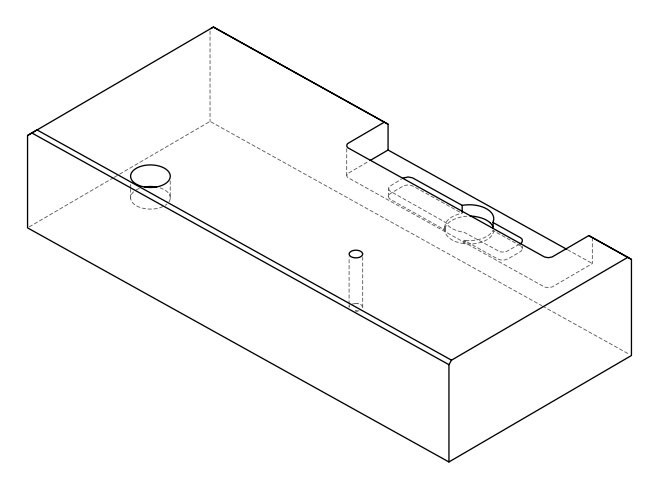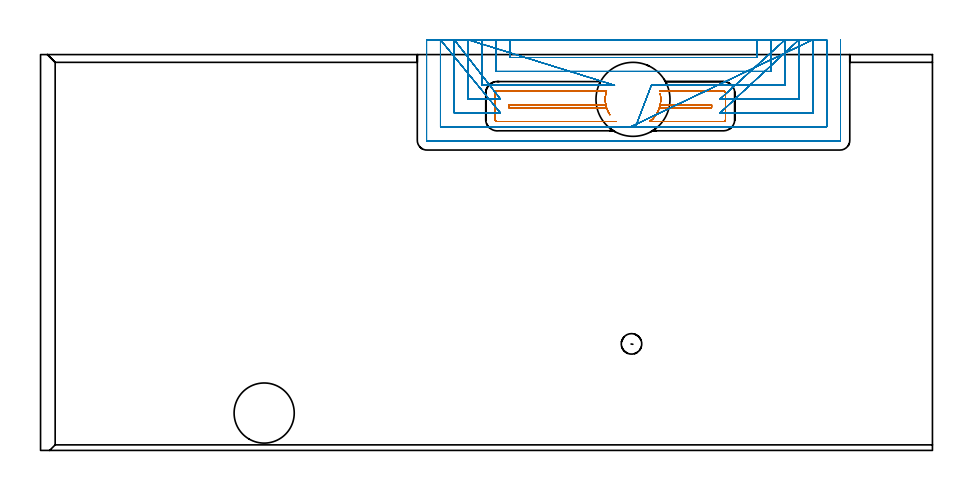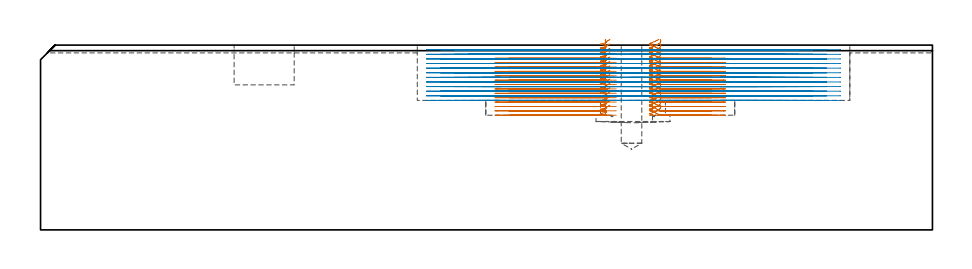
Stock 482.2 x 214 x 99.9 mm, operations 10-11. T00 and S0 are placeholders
(PLAN: 11 operations, 6 tool changes, 107 min)
(1 INDEXABLE_INSERT_DRILL_BLIND_HOLE_FROM_SOLID | STEP1POCKET | NXT0302_035 | 0.06 min | 52155 mm3)
(2 INDEXABLE_INSERT_DRILL_BLIND_HOLE_FROM_SOLID_1 | STEP1POCKET_2 | NXT0302_013 | 0.1 min | 7346 mm3)
(3 DRILL_TO_ENLARGE_BLIND_HOLE | STEP1POCKET_2 | UGT0301_382 | 0.1 min | 10473 mm3)
(4 SPOT_DRILL | STEP1POCKET_1 | NXT0321_9005460120000 | 0.03 min | 1 mm3)
(5 DRILL_BLIND_HOLE_INTO_CENTER | STEP1POCKET_1 | UGT0301_222 | 0.24 min | 5213 mm3)
(6 AREA_MILL | FG_CHAMFER_SURFACE | UGT0205_001 | 3.33 min | 1816 mm3)
(7 AREA_MILL_1 | FG_CHAMFER_SURFACE_1 | UGT0205_001 | 0.88 min | 419 mm3)
(8 AREA_MILL_2 | FG_CHAMFER_SURFACE_2 | UGT0205_001 | 5.31 min | 6630 mm3)
(9 AREA_MILL_3 | FG_CHAMFER_SURFACE_3 | UGT0205_001 | 7.75 min | 2142 mm3)
(10 MILL_RECTANGULAR_POCKET | POCKET_RECTANGULAR_STRAIGHT | NXT0201_013 | Follow Part, ap 2.5, ae 75% | 18.13 min | 98346 mm3)
(11 MILL_SLOT | SLOT_PARTIAL_RECTANGULAR | NXT0201_013 | Follow Part, ap 2.5, ae 75% | 71.1 min | 245253 mm3)
(TOOL NXT0302_035 | Index. Insert Drill 40mm [880-D4000L40-05] | D40 PA176 FL200 Z2)
(TOOL NXT0302_013 | Index. Insert Drill 21mm [880-D2100L25-05] | D21 PA176 FL105 Z2)
(TOOL UGT0301_382 | Twist Drill Flat Bottom 32.5 mm | D32.5 PA180 FL175 Z2)
(TOOL NXT0321_9005460120000 | NC Spot Drill, 142deg, 12mm, Carbide, Uncoated | D12 PA142 FL30 Z2)
(TOOL UGT0301_222 | Twist Drill 11.1 mm | D11.1 PA118 FL92 Z2)
(TOOL UGT0205_001 | Chamfer Mill 20 x 3 x 45 deg. | D20 FL50 Z2)
(TOOL NXT0201_013 | ENDMILL 10mm | D10 FL30 Z4)
(OP 10 MILL_RECTANGULAR_POCKET)
G17 G21 G94 G90
T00 M6
G54
G17 G0 G90 X334.047 Y183.806 S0 M3
G43 Z109.9 H0
Z102.9
G94 G1 X333.927 Y183.511 Z102.814 F250.
X333.298 Y182.296 Z102.448
X332.561 Y181.144 Z102.081
X331.722 Y180.063 Z101.715
X330.788 Y179.064 Z101.348
X329.767 Y178.154 Z100.982
X329.33 Y177.824 Z100.835
X329.348 Y177.8 Z100.827
X330.831 Z100.429
X329.348 Z100.032
X329.33 Y177.824 Z100.024
X329.767 Y178.154 Z99.877
X330.788 Y179.064 Z99.511
X331.722 Y180.063 Z99.144
X332.561 Y181.144 Z98.777
X333.298 Y182.296 Z98.411
X333.927 Y183.511 Z98.044
X334.443 Y184.777 Z97.678
X334.607 Y185.3 Z97.531
X362.8 F500.
Y186.9
X335.015
G0 X334.96 Y192.939 Z102.9
G1 X335.07 Y192.461 Z102.768 F250.
X335.259 Y191.019 Z102.379
X335.306 Y189.565 Z101.989
X335.213 Y188.114 Z101.599
X334.98 Y186.678 Z101.209
X334.609 Y185.271 Z100.82
X334.103 Y183.907 Z100.43
X333.468 Y182.599 Z100.04
X332.709 Y181.358 Z99.65
X331.834 Y180.196 Z99.261
X330.85 Y179.125 Z98.871
X329.767 Y178.154 Z98.481
X329.33 Y177.824 Z98.334
X329.348 Y177.8 Z98.326
X330.831 Z97.929
X329.348 Z97.531
X369.2 F500.
G3 X370.3 Y178.9 R1.1
G1 Y193.3
G3 X369.2 Y194.4 R1.1
G1 X334.575
G0 X334.047 Y183.806 Z100.531
G1 X333.927 Y183.511 Z100.446 F250.
X333.298 Y182.296 Z100.079
X332.561 Y181.144 Z99.713
X331.722 Y180.063 Z99.346
X330.788 Y179.064 Z98.98
X329.767 Y178.154 Z98.613
X329.33 Y177.824 Z98.466
X329.348 Y177.8 Z98.458
X330.831 Z98.061
X329.348 Z97.663
X329.33 Y177.824 Z97.655
X329.767 Y178.154 Z97.508
X330.788 Y179.064 Z97.142
X331.722 Y180.063 Z96.775
X332.561 Y181.144 Z96.409
X333.298 Y182.296 Z96.042
X333.927 Y183.511 Z95.676
X334.443 Y184.777 Z95.309
X334.607 Y185.3 Z95.162
X362.8 F500.
Y186.9
X335.015
G0 X334.96 Y192.939 Z100.531
G1 X335.07 Y192.461 Z100.4 F250.
X335.259 Y191.019 Z100.01
X335.306 Y189.565 Z99.62
X335.213 Y188.114 Z99.23
X334.98 Y186.678 Z98.841
X334.609 Y185.271 Z98.451
X334.103 Y183.907 Z98.061
X333.468 Y182.599 Z97.671
X332.709 Y181.358 Z97.282
X331.834 Y180.196 Z96.892
X330.85 Y179.125 Z96.502
X329.767 Y178.154 Z96.112
X329.33 Y177.824 Z95.966
X329.348 Y177.8 Z95.958
X330.831 Z95.56
X329.348 Z95.162
X369.2 F500.
G3 X370.3 Y178.9 R1.1
G1 Y193.3
G3 X369.2 Y194.4 R1.1
G1 X334.575
G0 X334.047 Y183.808 Z98.162
G1 X333.952 Y183.572 Z98.094 F250.
X333.362 Y182.414 Z97.746
X332.674 Y181.311 Z97.398
X331.893 Y180.271 Z97.049
X331.026 Y179.303 Z96.701
X330.078 Y178.414 Z96.353
X329.329 Y177.824 Z96.097
X329.347 Y177.8 Z96.089
X330.831 Z95.691
X329.347 Z95.294
X329.329 Y177.824 Z95.286
X330.078 Y178.414 Z95.03
X331.026 Y179.303 Z94.682
X331.893 Y180.271 Z94.334
X332.674 Y181.311 Z93.985
X333.362 Y182.414 Z93.637
X333.952 Y183.572 Z93.289
X334.439 Y184.777 Z92.94
X334.604 Y185.3 Z92.794
X362.8 F500.
Y186.9
X335.011
G0 X334.957 Y192.941 Z98.162
G1 X335.06 Y192.495 Z98.04 F250.
X335.249 Y191.086 Z97.659
X335.304 Y189.667 Z97.278
X335.224 Y188.248 Z96.898
X335.01 Y186.844 Z96.517
X334.665 Y185.466 Z96.136
X334.191 Y184.127 Z95.756
X333.593 Y182.838 Z95.375
X332.875 Y181.612 Z94.994
X332.045 Y180.459 Z94.614
X331.11 Y179.39 Z94.233
X330.078 Y178.414 Z93.852
X329.329 Y177.824 Z93.597
X329.347 Y177.8 Z93.589
X330.831 Z93.191
X329.347 Z92.794
X369.2 F500.
G3 X370.3 Y178.9 R1.1
G1 Y193.3
G3 X369.2 Y194.4 R1.1
G1 X334.571
G0 X334.047 Y183.808 Z95.794
G1 X333.952 Y183.572 Z95.725 F250.
X333.362 Y182.414 Z95.377
X332.674 Y181.311 Z95.029
X331.893 Y180.271 Z94.68
X331.026 Y179.303 Z94.332
X330.078 Y178.414 Z93.984
X329.329 Y177.824 Z93.728
X329.347 Y177.8 Z93.72
X330.831 Z93.323
X329.347 Z92.925
X329.329 Y177.824 Z92.917
X330.078 Y178.414 Z92.662
X331.026 Y179.303 Z92.313
X331.893 Y180.271 Z91.965
X332.674 Y181.311 Z91.617
X333.362 Y182.414 Z91.268
X333.952 Y183.572 Z90.92
X334.439 Y184.777 Z90.572
X334.604 Y185.3 Z90.425
X362.8 F500.
Y186.9
X335.011
G0 X334.957 Y192.941 Z95.794
G1 X335.06 Y192.495 Z95.671 F250.
X335.249 Y191.086 Z95.29
X335.304 Y189.667 Z94.91
X335.224 Y188.248 Z94.529
X335.01 Y186.844 Z94.148
X334.665 Y185.466 Z93.768
X334.191 Y184.127 Z93.387
X333.593 Y182.838 Z93.006
X332.875 Y181.612 Z92.626
X332.045 Y180.459 Z92.245
X331.11 Y179.39 Z91.864
X330.078 Y178.414 Z91.484
X329.329 Y177.824 Z91.228
X329.347 Y177.8 Z91.22
X330.831 Z90.823
X329.347 Z90.425
X369.2 F500.
G3 X370.3 Y178.9 R1.1
G1 Y193.3
G3 X369.2 Y194.4 R1.1
G1 X334.571
G0 X334.047 Y183.806 Z93.425
G1 X333.927 Y183.511 Z93.339 F250.
X333.298 Y182.296 Z92.973
X332.561 Y181.144 Z92.606
X331.722 Y180.063 Z92.24
X330.788 Y179.064 Z91.873
X329.767 Y178.154 Z91.507
X329.33 Y177.824 Z91.36
X329.348 Y177.8 Z91.352
X330.831 Z90.954
X329.348 Z90.557
X329.33 Y177.824 Z90.549
X329.767 Y178.154 Z90.402
X330.788 Y179.064 Z90.036
X331.722 Y180.063 Z89.669
X332.561 Y181.144 Z89.303
X333.298 Y182.296 Z88.936
X333.927 Y183.511 Z88.569
X334.443 Y184.777 Z88.203
X334.607 Y185.3 Z88.056
X362.8 F500.
Y186.9
X335.015
G0 X334.96 Y192.939 Z93.425
G1 X335.07 Y192.461 Z93.293 F250.
X335.259 Y191.019 Z92.904
X335.306 Y189.565 Z92.514
X335.213 Y188.114 Z92.124
X334.98 Y186.678 Z91.734
X334.609 Y185.271 Z91.345
X334.103 Y183.907 Z90.955
X333.468 Y182.599 Z90.565
X332.709 Y181.358 Z90.175
X331.834 Y180.196 Z89.786
X330.85 Y179.125 Z89.396
X329.767 Y178.154 Z89.006
X329.33 Y177.824 Z88.859
X329.348 Y177.8 Z88.851
X330.831 Z88.454
X329.348 Z88.056
X369.2 F500.
G3 X370.3 Y178.9 R1.1
G1 Y193.3
G3 X369.2 Y194.4 R1.1
G1 X334.575
G0 X334.034 Y183.788 Z91.056
G1 X333.907 Y183.48 Z90.967 F250.
X333.278 Y182.272 Z90.602
X332.542 Y181.127 Z90.237
X331.706 Y180.053 Z89.873
X330.775 Y179.059 Z89.508
X329.759 Y178.154 Z89.143
X329.321 Y177.824 Z88.996
X329.339 Y177.8 Z88.988
X330.831 Z88.588
X329.339 Z88.189
X329.321 Y177.824 Z88.181
X329.759 Y178.154 Z88.034
X330.775 Y179.059 Z87.669
X331.706 Y180.053 Z87.304
X332.542 Y181.127 Z86.939
X333.278 Y182.272 Z86.575
X333.907 Y183.48 Z86.21
X334.424 Y184.739 Z85.845
X334.602 Y185.3 Z85.687
X362.8 F500.
Y186.9
X335.011
G0 X334.965 Y192.921 Z91.056
G1 X335.052 Y192.549 Z90.954 F250.
X335.241 Y191.196 Z90.588
X335.305 Y189.832 Z90.222
X335.246 Y188.468 Z89.856
X335.062 Y187.114 Z89.49
X334.756 Y185.783 Z89.124
X334.59 Y185.261 Z88.977
X334.424 Y184.739 Z88.831
X333.907 Y183.48 Z88.466
X333.278 Y182.272 Z88.101
X332.542 Y181.127 Z87.736
X331.706 Y180.053 Z87.371
X330.775 Y179.059 Z87.007
X329.759 Y178.154 Z86.642
X329.321 Y177.824 Z86.495
X329.339 Y177.8 Z86.487
X330.831 Z86.087
X329.339 Z85.687
X369.2 F500.
G3 X370.3 Y178.9 R1.1
G1 Y193.3
G3 X369.2 Y194.4 R1.1
G1 X334.574
G0 X334.034 Y183.788 Z88.687
G1 X333.907 Y183.48 Z88.598 F250.
X333.278 Y182.272 Z88.233
X332.542 Y181.127 Z87.869
X331.706 Y180.053 Z87.504
X330.775 Y179.059 Z87.139
X329.759 Y178.154 Z86.774
X329.321 Y177.824 Z86.628
X329.339 Y177.8 Z86.62
X330.831 Z86.22
X329.339 Z85.82
X329.321 Y177.824 Z85.812
X329.759 Y178.154 Z85.665
X330.775 Y179.059 Z85.3
X331.706 Y180.053 Z84.936
X332.542 Y181.127 Z84.571
X333.278 Y182.272 Z84.206
X333.907 Y183.48 Z83.841
X334.424 Y184.739 Z83.476
X334.602 Y185.3 Z83.319
X362.8 F500.
Y186.9
X335.011
G0 X334.965 Y192.921 Z88.687
G1 X335.052 Y192.549 Z88.585 F250.
X335.241 Y191.196 Z88.219
X335.305 Y189.832 Z87.853
X335.246 Y188.468 Z87.487
X335.062 Y187.114 Z87.121
X334.756 Y185.783 Z86.755
X334.59 Y185.261 Z86.609
X334.424 Y184.739 Z86.462
X333.907 Y183.48 Z86.097
X333.278 Y182.272 Z85.732
X332.542 Y181.127 Z85.367
X331.706 Y180.053 Z85.003
X330.775 Y179.059 Z84.638
X329.759 Y178.154 Z84.273
X329.321 Y177.824 Z84.126
X329.339 Y177.8 Z84.118
X330.831 Z83.718
X329.339 Z83.319
X369.2 F500.
G3 X370.3 Y178.9 R1.1
G1 Y193.3
G3 X369.2 Y194.4 R1.1
G1 X334.574
G0 X334.043 Y183.8 Z86.319
G1 X333.793 Y183.227 Z86.151 F250.
X333.199 Y182.127 Z85.816
X332.902 Y181.667 Z85.67
X332.605 Y181.207 Z85.523
X331.754 Y180.103 Z85.149
X330.805 Y179.082 Z84.776
X329.765 Y178.154 Z84.402
X329.327 Y177.824 Z84.255
X329.345 Y177.8 Z84.247
X330.831 Z83.849
X329.345 Z83.451
X329.327 Y177.824 Z83.443
X329.765 Y178.154 Z83.296
X330.805 Y179.082 Z82.923
X331.754 Y180.103 Z82.549
X332.605 Y181.207 Z82.176
X332.902 Y181.667 Z82.029
X333.199 Y182.127 Z81.882
X333.793 Y183.227 Z81.547
X334.293 Y184.372 Z81.212
X334.607 Y185.3 Z80.95
X362.8 F500.
Y186.9
X335.015
G0 X334.961 Y192.933 Z86.319
G1 X335.065 Y192.485 Z86.195 F250.
X335.254 Y191.066 Z85.812
X335.307 Y189.637 Z85.429
X335.223 Y188.208 Z85.045
X335.004 Y186.794 Z84.662
X334.651 Y185.408 Z84.278
X334.472 Y184.89 Z84.132
X334.293 Y184.372 Z83.985
X333.793 Y183.227 Z83.65
X333.199 Y182.127 Z83.315
X332.902 Y181.667 Z83.168
X332.605 Y181.207 Z83.022
X331.754 Y180.103 Z82.648
X330.805 Y179.082 Z82.275
X329.765 Y178.154 Z81.901
X329.327 Y177.824 Z81.754
X329.345 Y177.8 Z81.746
X330.831 Z81.348
X329.345 Z80.95
X369.2 F500.
G3 X370.3 Y178.9 R1.1
G1 Y193.3
G3 X369.2 Y194.4 R1.1
G1 X334.574
G0 X334.043 Y183.8 Z83.95
G1 X333.793 Y183.227 Z83.782 F250.
X333.199 Y182.127 Z83.448
X332.902 Y181.667 Z83.301
X332.605 Y181.207 Z83.154
X331.754 Y180.103 Z82.781
X330.805 Y179.082 Z82.407
X329.765 Y178.154 Z82.034
X329.327 Y177.824 Z81.887
X329.345 Y177.8 Z81.879
X330.831 Z81.481
X329.345 Z81.082
X329.327 Y177.824 Z81.074
X329.765 Y178.154 Z80.927
X330.805 Y179.082 Z80.554
X331.754 Y180.103 Z80.18
X332.605 Y181.207 Z79.807
X332.902 Y181.667 Z79.66
X333.199 Y182.127 Z79.513
X333.793 Y183.227 Z79.179
X334.293 Y184.372 Z78.844
X334.607 Y185.3 Z78.581
X362.8 F500.
Y186.9
X335.015
G0 X334.961 Y192.933 Z83.95
G1 X335.065 Y192.485 Z83.827 F250.
X335.254 Y191.066 Z83.443
X335.307 Y189.637 Z83.06
X335.223 Y188.208 Z82.677
X335.004 Y186.794 Z82.293
X334.651 Y185.408 Z81.91
X334.472 Y184.89 Z81.763
X334.293 Y184.372 Z81.616
X333.793 Y183.227 Z81.281
X333.199 Y182.127 Z80.947
X332.902 Y181.667 Z80.8
X332.605 Y181.207 Z80.653
X331.754 Y180.103 Z80.279
X330.805 Y179.082 Z79.906
X329.765 Y178.154 Z79.532
X329.327 Y177.824 Z79.386
X329.345 Y177.8 Z79.378
X330.831 Z78.979
X329.345 Z78.581
X369.2 F500.
G3 X370.3 Y178.9 R1.1
G1 Y193.3
G3 X369.2 Y194.4 R1.1
G1 X334.574
G0 X334.045 Y183.807 Z81.581
G1 X333.781 Y183.203 Z81.405 F250.
X333.16 Y182.061 Z81.056
X332.442 Y180.978 Z80.708
X331.633 Y179.96 Z80.36
X330.739 Y179.017 Z80.011
X329.767 Y178.154 Z79.663
X329.33 Y177.824 Z79.516
X329.348 Y177.8 Z79.508
X330.831 Z79.111
X329.348 Z78.713
X329.33 Y177.824 Z78.705
X329.767 Y178.154 Z78.558
X330.739 Y179.017 Z78.21
X331.633 Y179.96 Z77.862
X332.442 Y180.978 Z77.514
X333.16 Y182.061 Z77.165
X333.781 Y183.203 Z76.817
X334.301 Y184.394 Z76.469
X334.607 Y185.3 Z76.212
X362.8 F500.
Y186.9
X335.015
G0 X334.967 Y192.939 Z81.581
G1 X335.032 Y192.666 Z81.506 F250.
X335.219 Y191.434 Z81.172
X335.303 Y190.19 Z80.838
X335.284 Y188.944 Z80.504
X335.233 Y188.398 Z80.357
X335.181 Y187.853 Z80.21
X334.97 Y186.631 Z79.878
X334.658 Y185.43 Z79.546
X334.48 Y184.912 Z79.399
X334.301 Y184.394 Z79.252
X333.781 Y183.203 Z78.904
X333.16 Y182.061 Z78.556
X332.442 Y180.978 Z78.207
X331.633 Y179.96 Z77.859
X330.739 Y179.017 Z77.511
X329.767 Y178.154 Z77.162
X329.33 Y177.824 Z77.016
X329.348 Y177.8 Z77.008
X330.831 Z76.61
X329.348 Z76.212
X369.2 F500.
G3 X370.3 Y178.9 R1.1
G1 Y193.3
G3 X369.2 Y194.4 R1.1
G1 X334.575
G0 X334.045 Y183.807 Z79.212
G1 X333.781 Y183.203 Z79.036 F250.
X333.16 Y182.061 Z78.688
X332.442 Y180.978 Z78.339
X331.633 Y179.96 Z77.991
X330.739 Y179.017 Z77.643
X329.767 Y178.154 Z77.294
X329.33 Y177.824 Z77.148
X329.348 Y177.8 Z77.14
X330.831 Z76.742
X329.348 Z76.344
X329.33 Y177.824 Z76.336
X329.767 Y178.154 Z76.19
X330.739 Y179.017 Z75.841
X331.633 Y179.96 Z75.493
X332.442 Y180.978 Z75.145
X333.16 Y182.061 Z74.796
X333.781 Y183.203 Z74.448
X334.301 Y184.394 Z74.1
X334.607 Y185.3 Z73.844
X362.8 F500.
Y186.9
X335.015
G0 X334.967 Y192.939 Z79.212
G1 X335.032 Y192.666 Z79.137 F250.
X335.219 Y191.434 Z78.803
X335.303 Y190.19 Z78.469
X335.284 Y188.944 Z78.135
X335.233 Y188.398 Z77.988
X335.181 Y187.853 Z77.842
X334.97 Y186.631 Z77.509
X334.658 Y185.43 Z77.177
X334.48 Y184.912 Z77.03
X334.301 Y184.394 Z76.883
X333.781 Y183.203 Z76.535
X333.16 Y182.061 Z76.187
X332.442 Y180.978 Z75.839
X331.633 Y179.96 Z75.49
X330.739 Y179.017 Z75.142
X329.767 Y178.154 Z74.794
X329.33 Y177.824 Z74.647
X329.348 Y177.8 Z74.639
X330.831 Z74.241
X329.348 Z73.844
X369.2 F500.
G3 X370.3 Y178.9 R1.1
G1 Y193.3
G3 X369.2 Y194.4 R1.1
G1 X334.575
G0 X334.047 Y183.806 Z76.844
G1 X333.927 Y183.511 Z76.758 F250.
X333.298 Y182.296 Z76.392
X332.561 Y181.144 Z76.025
X331.722 Y180.063 Z75.659
X330.788 Y179.064 Z75.292
X329.767 Y178.154 Z74.926
X329.33 Y177.824 Z74.779
X329.348 Y177.8 Z74.771
X330.831 Z74.373
X329.348 Z73.976
X329.33 Y177.824 Z73.968
X329.767 Y178.154 Z73.821
X330.788 Y179.064 Z73.454
X331.722 Y180.063 Z73.088
X332.561 Y181.144 Z72.721
X333.298 Y182.296 Z72.355
X333.927 Y183.511 Z71.988
X334.443 Y184.777 Z71.622
X334.607 Y185.3 Z71.475
X362.8 F500.
Y186.9
X335.015
G0 X334.96 Y192.939 Z76.844
G1 X335.07 Y192.461 Z76.712 F250.
X335.259 Y191.019 Z76.322
X335.306 Y189.565 Z75.933
X335.213 Y188.114 Z75.543
X334.98 Y186.678 Z75.153
X334.609 Y185.271 Z74.763
X334.103 Y183.907 Z74.374
X333.468 Y182.599 Z73.984
X332.709 Y181.358 Z73.594
X331.834 Y180.196 Z73.204
X330.85 Y179.125 Z72.815
X329.767 Y178.154 Z72.425
X329.33 Y177.824 Z72.278
X329.348 Y177.8 Z72.27
X330.831 Z71.873
X329.348 Z71.475
X369.2 F500.
G3 X370.3 Y178.9 R1.1
G1 Y193.3
G3 X369.2 Y194.4 R1.1
G1 X334.575
G0 X334.047 Y183.806 Z74.475
G1 X333.927 Y183.511 Z74.389 F250.
X333.298 Y182.296 Z74.023
X332.561 Y181.144 Z73.656
X331.722 Y180.064 Z73.29
X330.788 Y179.064 Z72.923
X329.767 Y178.154 Z72.557
X329.33 Y177.824 Z72.41
X329.348 Y177.8 Z72.402
X330.831 Z72.004
X329.348 Z71.607
X329.33 Y177.824 Z71.599
X329.767 Y178.154 Z71.452
X330.788 Y179.064 Z71.086
X331.722 Y180.064 Z70.719
X332.561 Y181.144 Z70.353
X333.298 Y182.296 Z69.986
X333.927 Y183.511 Z69.62
X334.443 Y184.777 Z69.253
X334.607 Y185.3 Z69.106
X362.8 F500.
Y186.9
X335.015
G0 X334.96 Y192.939 Z74.475
G1 X335.07 Y192.461 Z74.343 F250.
X335.258 Y191.019 Z73.954
X335.306 Y189.565 Z73.564
X335.213 Y188.114 Z73.174
X334.98 Y186.678 Z72.784
X334.609 Y185.271 Z72.395
X334.103 Y183.907 Z72.005
X333.468 Y182.599 Z71.615
X332.709 Y181.358 Z71.225
X331.834 Y180.196 Z70.836
X330.85 Y179.125 Z70.446
X329.767 Y178.154 Z70.056
X329.33 Y177.824 Z69.909
X329.348 Y177.8 Z69.901
X330.831 Z69.504
X329.348 Z69.106
X369.2 F500.
G3 X370.3 Y178.9 R1.1
G1 Y193.3
G3 X369.2 Y194.4 R1.1
G1 X334.575
G0 X334.047 Y183.806 Z72.106
G1 X333.927 Y183.511 Z72.021 F250.
X333.298 Y182.296 Z71.654
X332.561 Y181.144 Z71.288
X331.722 Y180.064 Z70.921
X330.788 Y179.064 Z70.555
X329.767 Y178.154 Z70.188
X329.33 Y177.824 Z70.041
X329.348 Y177.8 Z70.033
X330.831 Z69.636
X329.348 Z69.238
X329.33 Y177.824 Z69.23
X329.767 Y178.154 Z69.083
X330.788 Y179.064 Z68.717
X331.722 Y180.064 Z68.35
X332.561 Y181.144 Z67.984
X333.298 Y182.296 Z67.617
X333.927 Y183.511 Z67.251
X334.443 Y184.777 Z66.884
X334.607 Y185.3 Z66.737
X362.8 F500.
Y186.9
X335.015
G0 X334.96 Y192.939 Z72.106
G1 X335.07 Y192.461 Z71.975 F250.
X335.258 Y191.019 Z71.585
X335.306 Y189.565 Z71.195
X335.213 Y188.114 Z70.805
X334.98 Y186.678 Z70.416
X334.609 Y185.271 Z70.026
X334.103 Y183.907 Z69.636
X333.468 Y182.599 Z69.246
X332.709 Y181.358 Z68.857
X331.834 Y180.196 Z68.467
X330.85 Y179.125 Z68.077
X329.767 Y178.154 Z67.687
X329.33 Y177.824 Z67.541
X329.348 Y177.8 Z67.533
X330.831 Z67.135
X329.348 Z66.737
X369.2 F500.
G3 X370.3 Y178.9 R1.1
G1 Y193.3
G3 X369.2 Y194.4 R1.1
G1 X334.575
G0 X334.045 Y183.807 Z69.737
G1 X333.775 Y183.191 Z69.557 F250.
X333.154 Y182.052 Z69.21
X332.437 Y180.971 Z68.862
X331.63 Y179.956 Z68.515
X330.737 Y179.015 Z68.167
X329.767 Y178.154 Z67.819
X329.33 Y177.824 Z67.673
X329.348 Y177.8 Z67.665
X330.831 Z67.267
X329.348 Z66.869
X329.33 Y177.824 Z66.861
X329.767 Y178.154 Z66.715
X330.737 Y179.015 Z66.367
X331.63 Y179.956 Z66.019
X332.437 Y180.971 Z65.672
X333.154 Y182.052 Z65.324
X333.775 Y183.191 Z64.977
X334.295 Y184.38 Z64.629
X334.607 Y185.3 Z64.369
X362.8 F500.
Y186.9
X335.015
G0 X334.961 Y192.939 Z69.737
G1 X335.066 Y192.486 Z69.613 F250.
X335.254 Y191.069 Z69.23
X335.307 Y189.64 Z68.847
X335.224 Y188.213 Z68.464
X335.005 Y186.801 Z68.081
X334.653 Y185.415 Z67.698
X334.474 Y184.897 Z67.551
X334.295 Y184.38 Z67.404
X333.775 Y183.191 Z67.057
X333.154 Y182.052 Z66.709
X332.437 Y180.971 Z66.361
X331.63 Y179.956 Z66.014
X330.737 Y179.015 Z65.666
X329.767 Y178.154 Z65.319
X329.33 Y177.824 Z65.172
X329.348 Y177.8 Z65.164
X330.831 Z64.766
X329.348 Z64.369
X369.2 F500.
G3 X370.3 Y178.9 R1.1
G1 Y193.3
G3 X369.2 Y194.4 R1.1
G1 X334.575
G0 X334.043 Y183.802 Z67.369
G1 X333.925 Y183.511 Z67.284 F250.
X333.296 Y182.296 Z66.918
X332.558 Y181.144 Z66.551
X331.719 Y180.064 Z66.185
X330.786 Y179.064 Z65.818
X329.765 Y178.154 Z65.452
X329.327 Y177.824 Z65.305
X329.345 Y177.8 Z65.297
X330.831 Z64.899
X329.345 Z64.501
X329.327 Y177.824 Z64.493
X329.765 Y178.154 Z64.346
X330.786 Y179.064 Z63.979
X331.719 Y180.064 Z63.613
X332.558 Y181.144 Z63.246
X333.296 Y182.296 Z62.88
X333.925 Y183.511 Z62.513
X334.441 Y184.777 Z62.147
X334.605 Y185.3 Z62.
X362.8 F500.
Y186.9
X335.014
G0 X334.975 Y192.937 Z67.369
G1 X335.138 Y192.049 Z67.127 F250.
X335.201 Y191.505 Z66.98
X335.263 Y190.961 Z66.833
X335.305 Y189.513 Z66.445
X335.207 Y188.067 Z66.057
X334.97 Y186.638 Z65.669
X334.596 Y185.238 Z65.28
X334.09 Y183.881 Z64.892
X333.455 Y182.579 Z64.504
X332.697 Y181.344 Z64.116
X331.824 Y180.188 Z63.728
X330.843 Y179.121 Z63.339
X329.765 Y178.154 Z62.951
X329.327 Y177.824 Z62.804
X329.345 Y177.8 Z62.796
X330.831 Z62.398
X329.345 Z62.
X369.2 F500.
G3 X370.3 Y178.9 R1.1
G1 Y193.3
G3 X369.2 Y194.4 R1.1
G1 X334.575
G0 Z109.9
X305.35 Y188.575
Z102.9
G1 X305.332 Y188.729 Z102.858 F250.
X305.296 Y190.029 Z102.51
X305.372 Y191.327 Z102.162
X305.56 Y192.613 Z101.813
X305.859 Y193.879 Z101.465
X306.027 Y194.4 Z101.318
X302.759 Z100.442
X306.027 Z99.567
X305.859 Y193.879 Z99.42
X305.56 Y192.613 Z99.071
X305.372 Y191.327 Z98.723
X305.296 Y190.029 Z98.375
X305.332 Y188.729 Z98.026
X305.481 Y187.438 Z97.678
X305.587 Y186.9 Z97.531
X253.2 F500.
Y185.3
X305.994
G0 X307.831 Y181.483 Z102.9
G1 X307.445 Y182.056 Z102.715 F250.
X306.722 Y183.407 Z102.304
X306.142 Y184.826 Z101.894
X305.708 Y186.296 Z101.483
X305.427 Y187.803 Z101.072
X305.301 Y189.33 Z100.661
X305.332 Y190.863 Z100.251
X305.518 Y192.384 Z99.84
X305.859 Y193.879 Z99.429
X306.027 Y194.4 Z99.283
X302.759 Z98.407
X306.027 Z97.531
X246.8 F500.
G3 X245.7 Y193.3 R1.1
G1 Y178.9
G3 X246.8 Y177.8 R1.1
G1 X311.252
G0 X305.35 Y188.575 Z100.531
G1 X305.332 Y188.729 Z100.49 F250.
X305.296 Y190.029 Z100.141
X305.372 Y191.327 Z99.793
X305.56 Y192.613 Z99.445
X305.859 Y193.879 Z99.096
X306.027 Y194.4 Z98.949
X302.759 Z98.074
X306.027 Z97.198
X305.859 Y193.879 Z97.051
X305.56 Y192.613 Z96.703
X305.372 Y191.327 Z96.354
X305.296 Y190.029 Z96.006
X305.332 Y188.729 Z95.658
X305.481 Y187.438 Z95.309
X305.587 Y186.9 Z95.162
X253.2 F500.
Y185.3
X305.994
G0 X307.831 Y181.483 Z100.531
G1 X307.445 Y182.056 Z100.346 F250.
X306.722 Y183.407 Z99.936
X306.142 Y184.826 Z99.525
X305.708 Y186.296 Z99.114
X305.427 Y187.803 Z98.703
X305.301 Y189.33 Z98.293
X305.332 Y190.863 Z97.882
X305.518 Y192.384 Z97.471
X305.859 Y193.879 Z97.061
X306.027 Y194.4 Z96.914
X302.759 Z96.038
X306.027 Z95.162
X246.8 F500.
G3 X245.7 Y193.3 R1.1
G1 Y178.9
G3 X246.8 Y177.8 R1.1
G1 X311.252
G0 X305.35 Y188.575 Z98.162
G1 X305.332 Y188.729 Z98.121 F250.
X305.296 Y190.029 Z97.773
X305.372 Y191.327 Z97.424
X305.56 Y192.613 Z97.076
X305.859 Y193.879 Z96.727
X306.027 Y194.4 Z96.581
X302.759 Z95.705
X306.027 Z94.829
X305.859 Y193.879 Z94.682
X305.56 Y192.613 Z94.334
X305.372 Y191.327 Z93.986
X305.296 Y190.029 Z93.637
X305.332 Y188.729 Z93.289
X305.481 Y187.438 Z92.94
X305.587 Y186.9 Z92.794
X253.2 F500.
Y185.3
X305.994
G0 X307.831 Y181.483 Z98.162
G1 X307.445 Y182.056 Z97.978 F250.
X306.722 Y183.407 Z97.567
X306.142 Y184.826 Z97.156
X305.708 Y186.296 Z96.745
X305.427 Y187.803 Z96.335
X305.301 Y189.33 Z95.924
X305.332 Y190.863 Z95.513
X305.518 Y192.384 Z95.103
X305.859 Y193.879 Z94.692
X306.027 Y194.4 Z94.545
X302.759 Z93.669
X306.027 Z92.794
X246.8 F500.
G3 X245.7 Y193.3 R1.1
G1 Y178.9
G3 X246.8 Y177.8 R1.1
G1 X311.252
G0 X305.349 Y188.574 Z95.794
G1 X305.331 Y188.729 Z95.752 F250.
X305.295 Y190.029 Z95.403
X305.371 Y191.327 Z95.055
X305.559 Y192.613 Z94.707
X305.858 Y193.879 Z94.358
X306.026 Y194.4 Z94.212
X302.759 Z93.336
X306.026 Z92.46
X305.858 Y193.879 Z92.314
X305.559 Y192.613 Z91.965
X305.371 Y191.327 Z91.617
X305.295 Y190.029 Z91.268
X305.331 Y188.729 Z90.92
X305.48 Y187.438 Z90.572
X305.586 Y186.9 Z90.425
X253.2 F500.
Y185.3
X305.994
G0 X307.831 Y181.482 Z95.794
G1 X307.445 Y182.055 Z95.609 F250.
X306.722 Y183.407 Z95.198
X306.141 Y184.826 Z94.787
X305.708 Y186.296 Z94.376
X305.427 Y187.803 Z93.966
X305.301 Y189.33 Z93.555
X305.331 Y190.863 Z93.144
X305.518 Y192.384 Z92.734
X305.858 Y193.879 Z92.323
X306.026 Y194.4 Z92.176
X302.759 Z91.3
X306.026 Z90.425
X246.8 F500.
G3 X245.7 Y193.3 R1.1
G1 Y178.9
G3 X246.8 Y177.8 R1.1
G1 X311.252
G0 X305.35 Y188.575 Z93.425
G1 X305.332 Y188.729 Z93.383 F250.
X305.296 Y190.029 Z93.035
X305.372 Y191.327 Z92.687
X305.56 Y192.613 Z92.338
X305.859 Y193.879 Z91.99
X306.027 Y194.4 Z91.843
X302.759 Z90.967
X306.027 Z90.092
X305.859 Y193.879 Z89.945
X305.56 Y192.613 Z89.596
X305.372 Y191.327 Z89.248
X305.296 Y190.029 Z88.9
X305.332 Y188.729 Z88.551
X305.481 Y187.438 Z88.203
X305.587 Y186.9 Z88.056
X253.2 F500.
Y185.3
X305.994
G0 X307.831 Y181.483 Z93.425
G1 X307.445 Y182.056 Z93.24 F250.
X306.722 Y183.407 Z92.829
X306.142 Y184.826 Z92.419
X305.708 Y186.296 Z92.008
X305.427 Y187.803 Z91.597
X305.301 Y189.33 Z91.187
X305.332 Y190.863 Z90.776
X305.518 Y192.384 Z90.365
X305.859 Y193.879 Z89.954
X306.027 Y194.4 Z89.808
X302.759 Z88.932
X306.027 Z88.056
X246.8 F500.
G3 X245.7 Y193.3 R1.1
G1 Y178.9
G3 X246.8 Y177.8 R1.1
G1 X311.252
G0 X305.35 Y188.575 Z91.056
G1 X305.332 Y188.729 Z91.015 F250.
X305.296 Y190.029 Z90.666
X305.372 Y191.327 Z90.318
X305.56 Y192.613 Z89.97
X305.859 Y193.879 Z89.621
X306.027 Y194.4 Z89.474
X302.759 Z88.599
X306.027 Z87.723
X305.859 Y193.879 Z87.576
X305.56 Y192.613 Z87.228
X305.372 Y191.327 Z86.879
X305.296 Y190.029 Z86.531
X305.332 Y188.729 Z86.183
X305.481 Y187.438 Z85.834
X305.587 Y186.9 Z85.687
X253.2 F500.
Y185.3
X305.994
G0 X307.831 Y181.483 Z91.056
G1 X307.445 Y182.056 Z90.871 F250.
X306.722 Y183.407 Z90.461
X306.142 Y184.826 Z90.05
X305.708 Y186.296 Z89.639
X305.427 Y187.803 Z89.228
X305.301 Y189.33 Z88.818
X305.332 Y190.863 Z88.407
X305.518 Y192.384 Z87.996
X305.859 Y193.879 Z87.586
X306.027 Y194.4 Z87.439
X302.759 Z86.563
X306.027 Z85.687
X246.8 F500.
G3 X245.7 Y193.3 R1.1
G1 Y178.9
G3 X246.8 Y177.8 R1.1
G1 X311.252
G0 X305.35 Y188.575 Z88.687
G1 X305.332 Y188.729 Z88.646 F250.
X305.296 Y190.029 Z88.298
X305.372 Y191.327 Z87.949
X305.56 Y192.613 Z87.601
X305.859 Y193.879 Z87.252
X306.027 Y194.4 Z87.106
X302.759 Z86.23
X306.027 Z85.354
X305.859 Y193.879 Z85.207
X305.56 Y192.613 Z84.859
X305.372 Y191.327 Z84.511
X305.296 Y190.029 Z84.162
X305.332 Y188.729 Z83.814
X305.481 Y187.438 Z83.465
X305.587 Y186.9 Z83.319
X253.2 F500.
Y185.3
X305.994
G0 X307.831 Y181.483 Z88.687
G1 X307.445 Y182.056 Z88.503 F250.
X306.722 Y183.407 Z88.092
X306.142 Y184.826 Z87.681
X305.708 Y186.296 Z87.27
X305.427 Y187.803 Z86.86
X305.301 Y189.33 Z86.449
X305.332 Y190.863 Z86.038
X305.518 Y192.384 Z85.628
X305.859 Y193.879 Z85.217
X306.027 Y194.4 Z85.07
X302.759 Z84.194
X306.027 Z83.319
X246.8 F500.
G3 X245.7 Y193.3 R1.1
G1 Y178.9
G3 X246.8 Y177.8 R1.1
G1 X311.252
G0 X305.35 Y188.575 Z86.319
G1 X305.332 Y188.729 Z86.277 F250.
X305.296 Y190.029 Z85.929
X305.372 Y191.327 Z85.58
X305.56 Y192.613 Z85.232
X305.859 Y193.879 Z84.884
X306.027 Y194.4 Z84.737
X302.759 Z83.861
X306.027 Z82.985
X305.859 Y193.879 Z82.839
X305.56 Y192.613 Z82.49
X305.372 Y191.327 Z82.142
X305.296 Y190.029 Z81.794
X305.332 Y188.729 Z81.445
X305.481 Y187.438 Z81.097
X305.587 Y186.9 Z80.95
X253.2 F500.
Y185.3
X305.994
G0 X307.831 Y181.483 Z86.319
G1 X307.445 Y182.056 Z86.134 F250.
X306.722 Y183.407 Z85.723
X306.142 Y184.826 Z85.312
X305.708 Y186.296 Z84.902
X305.427 Y187.803 Z84.491
X305.301 Y189.33 Z84.08
X305.332 Y190.863 Z83.67
X305.518 Y192.384 Z83.259
X305.859 Y193.879 Z82.848
X306.027 Y194.4 Z82.701
X302.759 Z81.826
X306.027 Z80.95
X246.8 F500.
G3 X245.7 Y193.3 R1.1
G1 Y178.9
G3 X246.8 Y177.8 R1.1
G1 X311.252
G0 X305.349 Y188.574 Z83.95
G1 X305.331 Y188.729 Z83.908 F250.
X305.295 Y190.029 Z83.56
X305.371 Y191.327 Z83.211
X305.559 Y192.613 Z82.863
X305.858 Y193.879 Z82.515
X306.026 Y194.4 Z82.368
X302.759 Z81.492
X306.026 Z80.617
X305.858 Y193.879 Z80.47
X305.559 Y192.613 Z80.122
X305.371 Y191.327 Z79.773
X305.295 Y190.029 Z79.425
X305.331 Y188.729 Z79.076
X305.48 Y187.438 Z78.728
X305.586 Y186.9 Z78.581
X253.2 F500.
Y185.3
X305.994
G0 X307.831 Y181.482 Z83.95
G1 X307.444 Y182.055 Z83.765 F250.
X306.722 Y183.407 Z83.354
X306.141 Y184.826 Z82.943
X305.707 Y186.296 Z82.533
X305.426 Y187.803 Z82.122
X305.3 Y189.33 Z81.711
X305.331 Y190.863 Z81.3
X305.517 Y192.384 Z80.89
X305.858 Y193.879 Z80.479
X306.026 Y194.4 Z80.332
X302.759 Z79.457
X306.026 Z78.581
X246.8 F500.
G3 X245.7 Y193.3 R1.1
G1 Y178.9
G3 X246.8 Y177.8 R1.1
G1 X311.252
G0 X305.349 Y188.573 Z81.581
G1 X305.331 Y188.729 Z81.539 F250.
X305.295 Y190.029 Z81.191
X305.371 Y191.327 Z80.842
X305.559 Y192.613 Z80.494
X305.858 Y193.879 Z80.146
X306.026 Y194.4 Z79.999
X302.759 Z79.123
X306.026 Z78.248
X305.858 Y193.879 Z78.101
X305.559 Y192.613 Z77.753
X305.371 Y191.327 Z77.404
X305.295 Y190.029 Z77.056
X305.331 Y188.729 Z76.708
X305.48 Y187.437 Z76.359
X305.586 Y186.9 Z76.212
X253.2 F500.
Y185.3
X305.993
G0 X307.828 Y181.48 Z81.581
G1 X307.275 Y182.343 Z81.307 F250.
X306.6 Y183.672 Z80.907
X306.06 Y185.062 Z80.508
X305.66 Y186.499 Z80.108
X305.405 Y187.968 Z79.708
X305.297 Y189.455 Z79.309
X305.337 Y190.946 Z78.909
X305.524 Y192.425 Z78.51
X305.858 Y193.879 Z78.11
X306.026 Y194.4 Z77.963
X302.759 Z77.088
X306.026 Z76.212
X246.8 F500.
G3 X245.7 Y193.3 R1.1
G1 Y178.9
G3 X246.8 Y177.8 R1.1
G1 X311.252
G0 X305.349 Y188.573 Z79.212
G1 X305.331 Y188.729 Z79.17 F250.
X305.295 Y190.029 Z78.822
X305.371 Y191.327 Z78.474
X305.559 Y192.613 Z78.125
X305.858 Y193.879 Z77.777
X306.026 Y194.4 Z77.63
X302.759 Z76.755
X306.026 Z75.879
X305.858 Y193.879 Z75.732
X305.559 Y192.613 Z75.384
X305.371 Y191.327 Z75.036
X305.295 Y190.029 Z74.687
X305.331 Y188.729 Z74.339
X305.48 Y187.437 Z73.991
X305.586 Y186.9 Z73.844
X253.2 F500.
Y185.3
X305.993
G0 X307.831 Y181.482 Z79.212
G1 X307.444 Y182.055 Z79.027 F250.
X306.722 Y183.407 Z78.616
X306.141 Y184.826 Z78.206
X305.707 Y186.296 Z77.795
X305.426 Y187.803 Z77.384
X305.3 Y189.33 Z76.974
X305.331 Y190.863 Z76.563
X305.517 Y192.384 Z76.152
X305.858 Y193.879 Z75.741
X306.026 Y194.4 Z75.595
X302.759 Z74.719
X306.026 Z73.844
X246.8 F500.
G3 X245.7 Y193.3 R1.1
G1 Y178.9
G3 X246.8 Y177.8 R1.1
G1 X311.252
G0 X305.35 Y188.575 Z76.844
G1 X305.332 Y188.729 Z76.802 F250.
X305.296 Y190.029 Z76.454
X305.372 Y191.327 Z76.105
X305.56 Y192.613 Z75.757
X305.859 Y193.879 Z75.409
X306.027 Y194.4 Z75.262
X302.759 Z74.386
X306.027 Z73.51
X305.859 Y193.879 Z73.364
X305.56 Y192.613 Z73.015
X305.372 Y191.327 Z72.667
X305.296 Y190.029 Z72.319
X305.332 Y188.729 Z71.97
X305.481 Y187.438 Z71.622
X305.587 Y186.9 Z71.475
X253.2 F500.
Y185.3
X305.994
G0 X307.831 Y181.483 Z76.844
G1 X307.445 Y182.056 Z76.659 F250.
X306.722 Y183.407 Z76.248
X306.142 Y184.826 Z75.837
X305.708 Y186.296 Z75.427
X305.427 Y187.803 Z75.016
X305.301 Y189.33 Z74.605
X305.332 Y190.863 Z74.195
X305.518 Y192.384 Z73.784
X305.859 Y193.879 Z73.373
X306.027 Y194.4 Z73.226
X302.759 Z72.351
X306.027 Z71.475
X246.8 F500.
G3 X245.7 Y193.3 R1.1
G1 Y178.9
G3 X246.8 Y177.8 R1.1
G1 X311.252
G0 X305.35 Y188.575 Z74.475
G1 X305.332 Y188.729 Z74.433 F250.
X305.296 Y190.029 Z74.085
X305.372 Y191.327 Z73.737
X305.56 Y192.613 Z73.388
X305.859 Y193.879 Z73.04
X306.027 Y194.4 Z72.893
X302.759 Z72.017
X306.027 Z71.142
X305.859 Y193.879 Z70.995
X305.56 Y192.613 Z70.647
X305.372 Y191.327 Z70.298
X305.296 Y190.029 Z69.95
X305.332 Y188.729 Z69.601
X305.481 Y187.438 Z69.253
X305.587 Y186.9 Z69.106
X253.2 F500.
Y185.3
X305.994
G0 X307.831 Y181.483 Z74.475
G1 X307.445 Y182.056 Z74.29 F250.
X306.722 Y183.407 Z73.879
X306.142 Y184.826 Z73.469
X305.708 Y186.296 Z73.058
X305.427 Y187.803 Z72.647
X305.301 Y189.33 Z72.237
X305.332 Y190.863 Z71.826
X305.518 Y192.384 Z71.415
X305.859 Y193.879 Z71.004
X306.027 Y194.4 Z70.858
X302.759 Z69.982
X306.027 Z69.106
X246.8 F500.
G3 X245.7 Y193.3 R1.1
G1 Y178.9
G3 X246.8 Y177.8 R1.1
G1 X311.252
G0 X305.35 Y188.575 Z72.106
G1 X305.332 Y188.729 Z72.065 F250.
X305.296 Y190.029 Z71.716
X305.372 Y191.327 Z71.368
X305.56 Y192.613 Z71.02
X305.859 Y193.879 Z70.671
X306.027 Y194.4 Z70.524
X302.759 Z69.649
X306.027 Z68.773
X305.859 Y193.879 Z68.626
X305.56 Y192.613 Z68.278
X305.372 Y191.327 Z67.929
X305.296 Y190.029 Z67.581
X305.332 Y188.729 Z67.233
X305.481 Y187.438 Z66.884
X305.587 Y186.9 Z66.737
X253.2 F500.
Y185.3
X305.994
G0 X307.831 Y181.483 Z72.106
G1 X307.445 Y182.056 Z71.921 F250.
X306.722 Y183.407 Z71.511
X306.142 Y184.826 Z71.1
X305.708 Y186.296 Z70.689
X305.427 Y187.803 Z70.279
X305.301 Y189.33 Z69.868
X305.332 Y190.863 Z69.457
X305.518 Y192.384 Z69.046
X305.859 Y193.879 Z68.636
X306.027 Y194.4 Z68.489
X302.759 Z67.613
X306.027 Z66.737
X246.8 F500.
G3 X245.7 Y193.3 R1.1
G1 Y178.9
G3 X246.8 Y177.8 R1.1
G1 X311.252
G0 X305.35 Y188.575 Z69.737
G1 X305.332 Y188.729 Z69.696 F250.
X305.296 Y190.029 Z69.348
X305.372 Y191.327 Z68.999
X305.56 Y192.613 Z68.651
X305.859 Y193.879 Z68.302
X306.027 Y194.4 Z68.156
X302.759 Z67.28
X306.027 Z66.404
X305.859 Y193.879 Z66.257
X305.56 Y192.613 Z65.909
X305.372 Y191.327 Z65.561
X305.296 Y190.029 Z65.212
X305.332 Y188.729 Z64.864
X305.481 Y187.438 Z64.516
X305.587 Y186.9 Z64.369
X253.2 F500.
Y185.3
X305.994
G0 X307.831 Y181.483 Z69.737
G1 X307.445 Y182.056 Z69.553 F250.
X306.722 Y183.407 Z69.142
X306.142 Y184.826 Z68.731
X305.708 Y186.296 Z68.32
X305.427 Y187.803 Z67.91
X305.301 Y189.33 Z67.499
X305.332 Y190.863 Z67.088
X305.518 Y192.384 Z66.678
X305.859 Y193.879 Z66.267
X306.027 Y194.4 Z66.12
X302.759 Z65.244
X306.027 Z64.369
X246.8 F500.
G3 X245.7 Y193.3 R1.1
G1 Y178.9
G3 X246.8 Y177.8 R1.1
G1 X311.252
G0 X305.343 Y188.573 Z67.369
G1 X305.293 Y189.92 Z67.008 F250.
X305.364 Y191.255 Z66.649
X305.552 Y192.578 Z66.291
X305.858 Y193.879 Z65.933
X306.026 Y194.4 Z65.786
X302.759 Z64.911
X306.026 Z64.035
X305.858 Y193.879 Z63.889
X305.552 Y192.578 Z63.531
X305.364 Y191.255 Z63.173
X305.293 Y189.92 Z62.814
X305.342 Y188.585 Z62.456
X305.48 Y187.438 Z62.147
X305.586 Y186.9 Z62.
X253.2 F500.
Y185.3
X305.994
G0 X307.825 Y181.479 Z67.369
G1 X307.285 Y182.328 Z67.099 F250.
X306.655 Y183.552 Z66.73
X306.14 Y184.829 Z66.361
X305.744 Y186.147 Z65.993
X305.471 Y187.496 Z65.624
X305.406 Y188.04 Z65.477
X305.342 Y188.585 Z65.33
X305.293 Y189.92 Z64.972
X305.364 Y191.255 Z64.614
X305.552 Y192.578 Z64.256
X305.858 Y193.879 Z63.898
X306.026 Y194.4 Z63.751
X302.759 Z62.875
X306.026 Z62.
X246.8 F500.
G3 X245.7 Y193.3 R1.1
G1 Y178.9
G3 X246.8 Y177.8 R1.1
G1 X311.252
G0 Z109.9
M5
M2
(OP 11 MILL_SLOT)
G17 G21 G94 G90
T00 M6
G54
G17 G0 G90 X253.7 Y222. S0 M3
G43 Z109.9 H0
Z97.408
G94 G1 Y219. F250.
Y212.4 F500.
X387.5
Y219.
Y222. F250.
X246.2
Y219.
Y204.9 F500.
X395.
Y219.
Y222. F250.
X238.7
Y219.
Y197.4 F500.
X307.37
X310.37 F250.
X231.2 Y222. F500.
Y219. F250.
Y189.9 F500.
X245.7
X248.7 F250.
X223.7 Y222. F500.
Y219. F250.
Y182.4 F500.
X245.7
X248.7 F250.
X216.2 Y222. F500.
Y219. F250.
Y174.9 F500.
X318.643
X321.643 F250.
X330.231 Y197.4 F500.
X333.231 F250.
X402.5 F500.
Y219.
Y222. F250.
X367.3 Y189.9 F500.
X370.3 F250.
X410. F500.
Y219.
Y222. F250.
X367.3 Y182.4 F500.
X370.3 F250.
X417.5 F500.
Y219.
Y222. F250.
X318.97 Y174.9 F500.
X321.97 F250.
X425. F500.
Y219.
Y222. F250.
X208.7
Y219.
Y167.6 F500.
G3 X208.9 Y167.4 R0.2
G1 X432.3
G3 X432.5 Y167.6 R0.2
G1 Y219.
Y222. F250.
G0 X253.7 Z94.917
G1 Y219.
Y212.4 F500.
X387.5
Y219.
Y222. F250.
X246.2
Y219.
Y204.9 F500.
X395.
Y219.
Y222. F250.
X238.7
Y219.
Y197.4 F500.
X307.37
X310.37 F250.
X231.2 Y222. F500.
Y219. F250.
Y189.9 F500.
X245.7
X248.7 F250.
X223.7 Y222. F500.
Y219. F250.
Y182.4 F500.
X245.7
X248.7 F250.
X216.2 Y222. F500.
Y219. F250.
Y174.9 F500.
X318.643
X321.643 F250.
X330.231 Y197.4 F500.
X333.231 F250.
X402.5 F500.
Y219.
Y222. F250.
X367.3 Y189.9 F500.
X370.3 F250.
X410. F500.
Y219.
Y222. F250.
X367.3 Y182.4 F500.
X370.3 F250.
X417.5 F500.
Y219.
Y222. F250.
X318.97 Y174.9 F500.
X321.97 F250.
X425. F500.
Y219.
Y222. F250.
X208.7
Y219.
Y167.6 F500.
G3 X208.9 Y167.4 R0.2
G1 X432.3
G3 X432.5 Y167.6 R0.2
G1 Y219.
Y222. F250.
G0 X253.7 Z92.425
G1 Y219.
Y212.4 F500.
X387.5
Y219.
Y222. F250.
X246.2
Y219.
Y204.9 F500.
X395.
Y219.
Y222. F250.
X238.7
Y219.
Y197.4 F500.
X307.37
X310.37 F250.
X231.2 Y222. F500.
Y219. F250.
Y189.9 F500.
X245.7
X248.7 F250.
X223.7 Y222. F500.
Y219. F250.
Y182.4 F500.
X245.7
X248.7 F250.
X216.2 Y222. F500.
Y219. F250.
Y174.9 F500.
X318.643
X321.643 F250.
X330.231 Y197.4 F500.
X333.231 F250.
X402.5 F500.
Y219.
Y222. F250.
X367.3 Y189.9 F500.
X370.3 F250.
X410. F500.
Y219.
Y222. F250.
X367.3 Y182.4 F500.
X370.3 F250.
X417.5 F500.
Y219.
Y222. F250.
X318.97 Y174.9 F500.
X321.97 F250.
X425. F500.
Y219.
Y222. F250.
X208.7
Y219.
Y167.6 F500.
G3 X208.9 Y167.4 R0.2
G1 X432.3
G3 X432.5 Y167.6 R0.2
G1 Y219.
Y222. F250.
G0 X253.7 Z89.933
G1 Y219.
Y212.4 F500.
X387.5
Y219.
Y222. F250.
X246.2
Y219.
Y204.9 F500.
X395.
Y219.
Y222. F250.
X238.7
Y219.
Y197.4 F500.
X307.37
X310.37 F250.
X231.2 Y222. F500.
Y219. F250.
Y189.9 F500.
X245.7
X248.7 F250.
X223.7 Y222. F500.
Y219. F250.
Y182.4 F500.
X245.7
X248.7 F250.
X216.2 Y222. F500.
Y219. F250.
Y174.9 F500.
X318.643
X321.643 F250.
X330.231 Y197.4 F500.
X333.231 F250.
X402.5 F500.
Y219.
Y222. F250.
X367.3 Y189.9 F500.
X370.3 F250.
X410. F500.
Y219.
Y222. F250.
X367.3 Y182.4 F500.
X370.3 F250.
X417.5 F500.
Y219.
Y222. F250.
X318.97 Y174.9 F500.
X321.97 F250.
X425. F500.
Y219.
Y222. F250.
X208.7
Y219.
Y167.6 F500.
G3 X208.9 Y167.4 R0.2
G1 X432.3
G3 X432.5 Y167.6 R0.2
G1 Y219.
Y222. F250.
G0 X253.7 Z87.442
G1 Y219.
Y212.4 F500.
X387.5
Y219.
Y222. F250.
X246.2
Y219.
Y204.9 F500.
X395.
Y219.
Y222. F250.
X238.7
Y219.
Y197.4 F500.
X307.37
X310.37 F250.
X231.2 Y222. F500.
Y219. F250.
Y189.9 F500.
X245.699
X248.699 F250.
X223.7 Y222. F500.
Y219. F250.
Y182.4 F500.
X245.7
X248.7 F250.
X216.2 Y222. F500.
Y219. F250.
Y174.9 F500.
X318.643
X321.643 F250.
X330.231 Y197.4 F500.
X333.231 F250.
X402.5 F500.
Y219.
Y222. F250.
X367.3 Y189.9 F500.
X370.3 F250.
X410. F500.
Y219.
Y222. F250.
X367.3 Y182.4 F500.
X370.3 F250.
X417.5 F500.
Y219.
Y222. F250.
X318.97 Y174.9 F500.
X321.97 F250.
X425. F500.
Y219.
Y222. F250.
X208.7
Y219.
Y167.6 F500.
G3 X208.9 Y167.4 R0.2
G1 X432.3
G3 X432.5 Y167.6 R0.2
G1 Y219.
Y222. F250.
G0 X253.7 Z84.95
G1 Y219.
Y212.4 F500.
X387.5
Y219.
Y222. F250.
X246.2
Y219.
Y204.9 F500.
X395.
Y219.
Y222. F250.
X238.7
Y219.
Y197.4 F500.
X307.37
X310.37 F250.
X231.2 Y222. F500.
Y219. F250.
Y189.9 F500.
X245.7
X248.7 F250.
X223.7 Y222. F500.
Y219. F250.
Y182.4 F500.
X245.7
X248.7 F250.
X216.2 Y222. F500.
Y219. F250.
Y174.9 F500.
X318.643
X321.643 F250.
X330.231 Y197.4 F500.
X333.231 F250.
X402.5 F500.
Y219.
Y222. F250.
X367.3 Y189.9 F500.
X370.3 F250.
X410. F500.
Y219.
Y222. F250.
X367.3 Y182.4 F500.
X370.3 F250.
X417.5 F500.
Y219.
Y222. F250.
X318.97 Y174.9 F500.
X321.97 F250.
X425. F500.
Y219.
Y222. F250.
X208.7
Y219.
Y167.6 F500.
G3 X208.9 Y167.4 R0.2
G1 X432.3
G3 X432.5 Y167.6 R0.2
G1 Y219.
Y222. F250.
G0 X253.7 Z82.458
G1 Y219.
Y212.4 F500.
X387.5
Y219.
Y222. F250.
X246.2
Y219.
Y204.9 F500.
X395.
Y219.
Y222. F250.
X238.7
Y219.
Y197.4 F500.
X307.37
X310.37 F250.
X231.2 Y222. F500.
Y219. F250.
Y189.9 F500.
X245.7
X248.7 F250.
X223.7 Y222. F500.
Y219. F250.
Y182.4 F500.
X245.7
X248.7 F250.
X216.2 Y222. F500.
Y219. F250.
Y174.9 F500.
X318.643
X321.643 F250.
X330.231 Y197.4 F500.
X333.231 F250.
X402.5 F500.
Y219.
Y222. F250.
X367.3 Y189.9 F500.
X370.3 F250.
X410. F500.
Y219.
Y222. F250.
X367.3 Y182.4 F500.
X370.3 F250.
X417.5 F500.
Y219.
Y222. F250.
X318.97 Y174.9 F500.
X321.97 F250.
X425. F500.
Y219.
Y222. F250.
X208.7
Y219.
Y167.6 F500.
G3 X208.9 Y167.4 R0.2
G1 X432.3
G3 X432.5 Y167.6 R0.2
G1 Y219.
Y222. F250.
G0 X253.7 Z79.967
G1 Y219.
Y212.4 F500.
X387.5
Y219.
Y222. F250.
X246.2
Y219.
Y204.9 F500.
X395.
Y219.
Y222. F250.
X238.7
Y219.
Y197.4 F500.
X307.37
X310.37 F250.
X231.2 Y222. F500.
Y219. F250.
Y189.9 F500.
X245.7
X248.7 F250.
X223.7 Y222. F500.
Y219. F250.
Y182.4 F500.
X245.7
X248.7 F250.
X216.2 Y222. F500.
Y219. F250.
Y174.9 F500.
X318.652
X321.652 F250.
X330.231 Y197.4 F500.
X333.231 F250.
X402.5 F500.
Y219.
Y222. F250.
X367.3 Y189.9 F500.
X370.3 F250.
X410. F500.
Y219.
Y222. F250.
X367.3 Y182.4 F500.
X370.3 F250.
X417.5 F500.
Y219.
Y222. F250.
X318.963 Y174.9 F500.
X321.963 F250.
X425. F500.
Y219.
Y222. F250.
X208.7
Y219.
Y167.6 F500.
G3 X208.9 Y167.4 R0.2
G1 X432.3
G3 X432.5 Y167.6 R0.2
G1 Y219.
Y222. F250.
G0 X253.7 Z77.475
G1 Y219.
Y212.4 F500.
X387.5
Y219.
Y222. F250.
X246.2
Y219.
Y204.9 F500.
X395.
Y219.
Y222. F250.
X238.7
Y219.
Y197.4 F500.
X307.37
X310.37 F250.
X231.2 Y222. F500.
Y219. F250.
Y189.9 F500.
X245.7
X248.7 F250.
X223.7 Y222. F500.
Y219. F250.
Y182.4 F500.
X245.7
X248.7 F250.
X216.2 Y222. F500.
Y219. F250.
Y174.9 F500.
X318.652
X321.652 F250.
X330.231 Y197.4 F500.
X333.231 F250.
X402.5 F500.
Y219.
Y222. F250.
X367.3 Y189.9 F500.
X370.3 F250.
X410. F500.
Y219.
Y222. F250.
X367.3 Y182.4 F500.
X370.3 F250.
X417.5 F500.
Y219.
Y222. F250.
X318.963 Y174.9 F500.
X321.963 F250.
X425. F500.
Y219.
Y222. F250.
X208.7
Y219.
Y167.6 F500.
G3 X208.9 Y167.4 R0.2
G1 X432.3
G3 X432.5 Y167.6 R0.2
G1 Y219.
Y222. F250.
G0 X253.7 Z74.983
G1 Y219.
Y212.4 F500.
X387.5
Y219.
Y222. F250.
X246.2
Y219.
Y204.9 F500.
X395.
Y219.
Y222. F250.
X238.7
Y219.
Y197.4 F500.
X307.37
X310.37 F250.
X231.2 Y222. F500.
Y219. F250.
Y189.9 F500.
X245.7
X248.7 F250.
X223.7 Y222. F500.
Y219. F250.
Y182.4 F500.
X245.7
X248.7 F250.
X216.2 Y222. F500.
Y219. F250.
Y174.9 F500.
X318.65
X321.65 F250.
X330.231 Y197.4 F500.
X333.231 F250.
X402.5 F500.
Y219.
Y222. F250.
X367.3 Y189.9 F500.
X370.3 F250.
X410. F500.
Y219.
Y222. F250.
X367.299 Y182.4 F500.
X370.299 F250.
X417.5 F500.
Y219.
Y222. F250.
X318.964 Y174.9 F500.
X321.964 F250.
X425. F500.
Y219.
Y222. F250.
X208.7
Y219.
Y167.6 F500.
G3 X208.9 Y167.4 R0.2
G1 X432.3
G3 X432.5 Y167.6 R0.2
G1 Y219.
Y222. F250.
G0 X253.7 Z72.492
G1 Y219.
Y212.4 F500.
X387.5
Y219.
Y222. F250.
X246.2
Y219.
Y204.9 F500.
X395.
Y219.
Y222. F250.
X238.7
Y219.
Y197.4 F500.
X307.37
X310.37 F250.
X231.2 Y222. F500.
Y219. F250.
Y189.9 F500.
X245.699
X248.699 F250.
X223.7 Y222. F500.
Y219. F250.
Y182.4 F500.
X245.7
X248.7 F250.
X216.2 Y222. F500.
Y219. F250.
Y174.9 F500.
X318.643
X321.643 F250.
X330.231 Y197.4 F500.
X333.231 F250.
X402.5 F500.
Y219.
Y222. F250.
X367.3 Y189.9 F500.
X370.3 F250.
X410. F500.
Y219.
Y222. F250.
X367.299 Y182.4 F500.
X370.299 F250.
X417.5 F500.
Y219.
Y222. F250.
X318.97 Y174.9 F500.
X321.97 F250.
X425. F500.
Y219.
Y222. F250.
X208.7
Y219.
Y167.6 F500.
G3 X208.9 Y167.4 R0.2
G1 X432.3
G3 X432.5 Y167.6 R0.2
G1 Y219.
Y222. F250.
G0 X253.7 Z70.
G1 Y219.
Y212.4 F500.
X387.5
Y219.
Y222. F250.
X246.2
Y219.
Y204.9 F500.
X395.
Y219.
Y222. F250.
X238.7
Y219.
Y197.4 F500.
X307.37
X310.37 F250.
X231.2 Y222. F500.
Y219. F250.
Y189.9 F500.
X245.7
X248.7 F250.
X223.7 Y222. F500.
Y219. F250.
Y182.4 F500.
X245.7
X248.7 F250.
X216.2 Y222. F500.
Y219. F250.
Y174.9 F500.
X318.643
X321.643 F250.
X330.231 Y197.4 F500.
X333.231 F250.
X402.5 F500.
Y219.
Y222. F250.
X367.3 Y189.9 F500.
X370.3 F250.
X410. F500.
Y219.
Y222. F250.
X367.3 Y182.4 F500.
X370.3 F250.
X417.5 F500.
Y219.
Y222. F250.
X318.97 Y174.9 F500.
X321.97 F250.
X425. F500.
Y219.
Y222. F250.
X208.7
Y219.
Y167.6 F500.
G3 X208.9 Y167.4 R0.2
G1 X432.3
G3 X432.5 Y167.6 R0.2
G1 Y219.
Y222. F250.
G0 Z109.9
M5
M2
